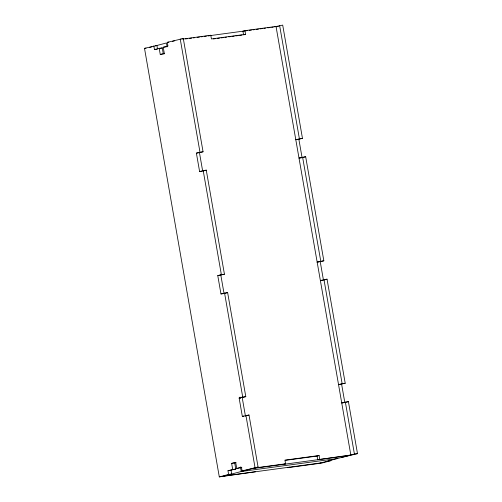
<?xml version="1.0" encoding="UTF-8"?>
<svg xmlns="http://www.w3.org/2000/svg" width="502" height="502" viewBox="0 0 502 502"><rect width="100%" height="100%" fill="white"/><g stroke="black" fill="none" stroke-linecap="round" stroke-linejoin="round"><path stroke-width="0.75" d="M255.48 471.754L219.299 476.9L144.507 48.361L156.9 45.487L157.546 49.158M164.675 53.676L163.326 54.034L162.259 47.91L159.184 48.324L160.257 54.448L164.298 53.381L163.232 47.257L167.944 46.015L167.304 42.337L183.293 38.516L203.059 151.767L196.389 153.135L199.595 171.502L201.904 171.188M149.602 47.414L151.886 46.811M155.463 45.864L166.451 42.965L167.122 46.818M172.437 41.384L174.683 40.787M181.856 38.892L183.293 38.516M153.825 45.902L154.472 49.572L159.184 48.324M160.238 48.443L162.259 47.91M208.763 35.805L210.784 35.265L211.43 38.943L245.585 34.331L244.945 30.66L276.031 26.462L350.823 455L317.716 459.732L317.076 456.061L319.096 455.521L319.736 459.198M244.945 30.66L242.924 31.193L243.564 34.864L245.585 34.331M274.607 26.844L282.701 25.1L302.468 138.357L295.797 139.719L302.468 138.357M276.244 26.807L278.397 26.236M196.389 153.135L203.059 151.767M199.595 171.502L206.266 170.134L224.432 274.211L217.761 275.573L220.968 293.94L223.271 293.626M203.392 170.893L206.266 170.134M323.834 260.795L317.17 262.163L323.834 260.795L305.674 156.724L299.004 158.086L302.078 157.672L298.872 139.305M303.515 157.289L305.674 156.724M217.761 275.573L224.432 274.211M220.968 293.94L227.632 292.578L245.798 396.649L239.128 398.011L242.334 416.378L243.872 416.171M224.758 293.337L227.632 292.578M345.207 383.233L338.536 384.601L345.207 383.233L327.04 279.162L320.376 280.524L322.679 280.216M324.166 279.921L327.04 279.162M239.128 398.011L245.798 396.649M242.334 416.378L249.005 415.016L258.084 467.055L222.373 476.486M247.568 415.392L249.005 415.016M341.504 457.466L357.493 453.639L348.413 401.6L341.743 402.968L344.052 402.654M345.539 402.359L348.413 401.6M219.299 476.9L228.617 474.44L227.977 470.763L232.696 469.521L231.629 463.396L235.67 462.329L236.737 468.454L241.832 467.5M231.629 463.396L236.047 462.624M236.737 468.454L241.456 467.205L242.096 470.876L245.171 470.462M227.977 470.763L235.771 469.106L234.704 462.982M242.096 470.876L258.084 467.055M283.555 464.344L285.575 463.804L284.935 460.133L319.096 455.521M289.641 467.149L287.621 467.682L321.782 463.07L331.1 460.61L328.026 461.024M318.707 463.484L354.418 454.053L357.493 453.639M182.81 39.043L210.784 35.265M185.445 38.949L187.779 38.635M189.329 38.422L191.67 38.108M193.214 37.901L194.776 37.688M197.098 37.374L199.432 37.06M200.982 36.853L202.544 36.64M204.094 36.433L206.435 36.119M207.979 35.906L247.599 30.559M249.143 30.352L251.483 30.038M253.027 29.831L254.589 29.618M256.139 29.411L258.474 29.097M260.023 28.884L262.358 28.57M263.908 28.363L265.464 28.15M267.792 27.836L270.126 27.522M271.682 27.315L273.232 27.102M167.304 42.337L168.841 42.13M213.287 38.949L215.615 38.635M217.171 38.428L219.499 38.114M221.049 37.901L223.377 37.587M224.934 37.38L226.484 37.173M228.818 36.859L230.368 36.646M231.918 36.439L234.252 36.125M235.802 35.912L238.13 35.598M239.686 35.391L242.014 35.077M144.507 48.361L146.044 48.154M163.232 47.257L166.3 46.843M154.472 49.572L156.775 49.259M160.257 54.448L162.56 54.134M285.243 460.353L317.076 456.061M232.696 469.521L235.771 469.106M254.489 468.002L285.575 463.804M252.468 468.535L348.802 455.534M337.576 458.502L241.242 471.503L240.433 466.891M228.617 474.44L231.692 474.026L231.052 470.349M224.394 475.952L320.728 462.951M279.627 25.514L299.393 138.772M302.599 157.139L320.759 261.209M323.966 279.576L342.132 383.653M345.338 402.014L354.418 454.053M320.245 261.743L323.451 280.11M341.611 384.187L344.818 402.554M180.218 38.93L199.984 152.188M203.191 170.548L221.357 274.625M224.557 292.992L242.723 397.063M245.93 415.43L255.01 467.469M199.376 152.194L202.67 171.088M220.667 274.192L224.043 293.526M242.096 396.963L245.465 416.271M240 397.095L240.27 398.632"/></g></svg>
